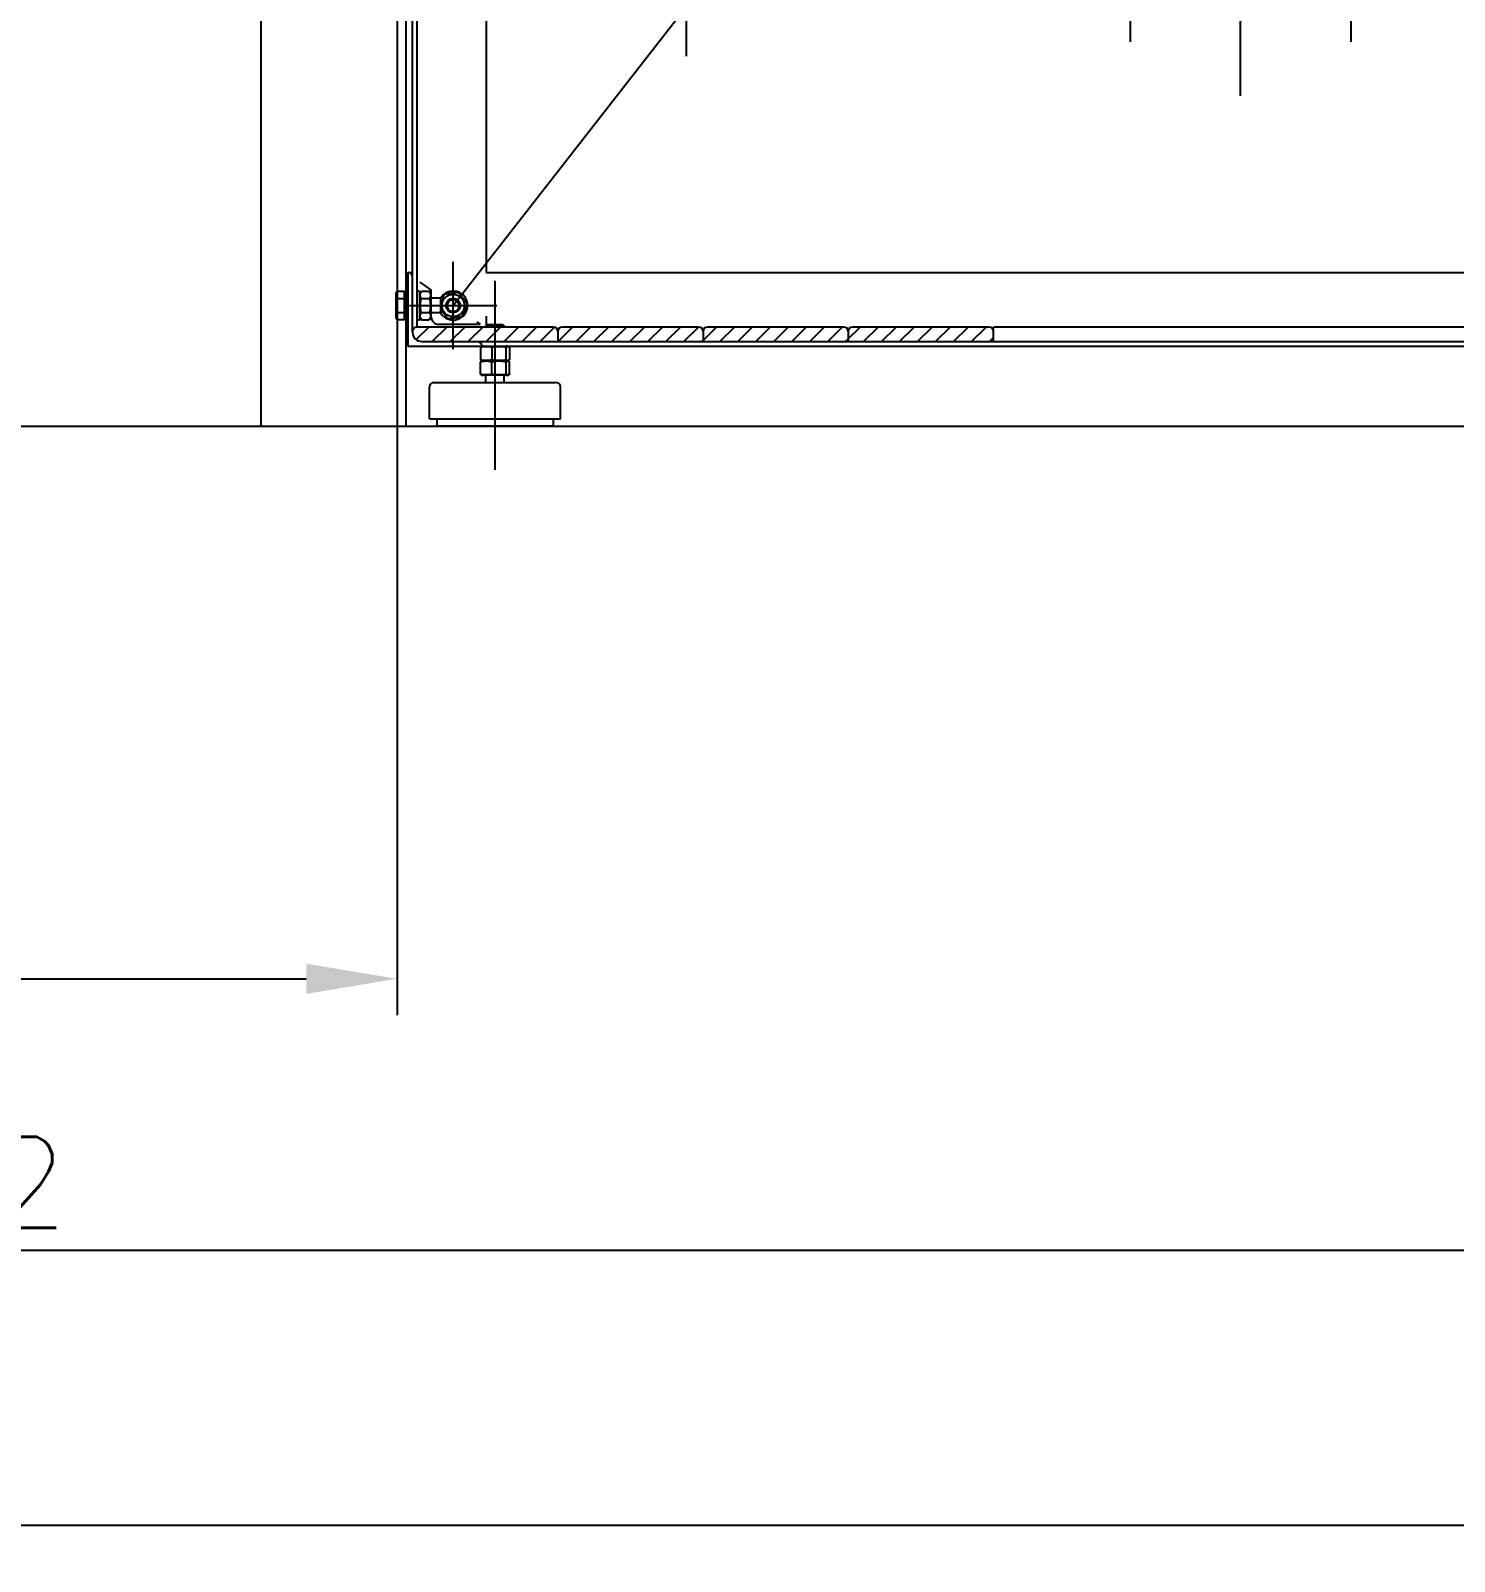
# Model space of a CAD drawing. Extents: x -24065 to -11187, y -102841 to -92978.
# Drawn here: x -14768 to -13788, y -97816 to -96763 of the extents above; entities that cross this region are included whole.
import ezdxf

# ---------------------------------------------------------------- set-up
doc = ezdxf.new("R2010")
doc.units = 0
doc.header["$LTSCALE"] = 200
doc.header["$MEASUREMENT"] = 0
doc.header["$PDMODE"] = 35
doc.header["$PDSIZE"] = 5
doc.linetypes.add('CENTER', pattern=[2, 1.25, -0.25, 0.25, -0.25])
for name, color, linetype in [('DIM', 1, 'Continuous'), ('HACH', 9, 'Continuous'), ('M3', 3, 'Continuous'), ('M4', 4, 'Continuous'), ('M5', 5, 'Continuous'), ('MC1', 8, 'CENTER')]:
    doc.layers.add(name, color=color, linetype=linetype)
doc.styles.add('ROMANS', font='romans.shx')
doc.dimstyles.new('CEMI-1. 25', dxfattribs={"dimscale": 25, "dimtxt": 2.5, "dimasz": 2.5, "dimexe": 1, "dimexo": 1, "dimtad": 1, "dimdec": 0, "dimtxsty": 'ROMANS', "dimcen": 0, "dimclrd": 1, "dimclre": 1, "dimclrt": 3, "dimadec": 0, "dimazin": 2, "dimtfac": 1, "dimtdec": 0, "dimtmove": 0, "dimatfit": 3, "dimfxl": 1.25, "dimlwd": -1, "dimlwe": -1, "dimarcsym": 1})
pattern_1 = [(45, (20243.778, 2018.793), (-6.1871843, 6.1871843), [])]

# ---------------------------------------------------------------- blocks, each defined once
blk = doc.blocks.new('iss')
at = {"layer": 'HACH'}
h = blk.add_hatch(dxfattribs=at)
h.set_pattern_fill('ANSI31', color=256, scale=70, style=0)
h.set_pattern_definition(pattern_1)
edge = h.paths.add_edge_path()
edge.add_ellipse((3558.3, -20001.7), major_axis=(0, 3), ratio=1, start_angle=0, end_angle=90)
edge.add_line((3555.3, -20001.7), (3555.3, -20002.3))
edge.add_ellipse((3561.7, -20002.3), major_axis=(-6.35, 0), ratio=1, start_angle=0, end_angle=90)
edge.add_line((3561.7, -20008.7), (3599.9, -20008.7))
edge.add_line((3599.9, -20008.7), (3655.3, -20008.7))
edge.add_line((3655.3, -20008.7), (3655.3, -20001.7))
edge.add_ellipse((3652.3, -20001.7), major_axis=(3, 0), ratio=1, start_angle=0, end_angle=90)
edge.add_line((3652.3, -19998.7), (3558.3, -19998.7))
h = blk.add_hatch(dxfattribs=at)
h.set_pattern_fill('ANSI31', color=256, scale=70, style=0)
h.set_pattern_definition(pattern_1)
edge = h.paths.add_edge_path()
edge.add_ellipse((3658.3, -20001.7), major_axis=(0, 3), ratio=1, start_angle=0, end_angle=90)
edge.add_line((3655.3, -20001.7), (3655.3, -20008.7))
edge.add_line((3655.3, -20008.7), (3755.3, -20008.7))
edge.add_line((3755.3, -20008.7), (3755.3, -20001.7))
edge.add_ellipse((3752.3, -20001.7), major_axis=(3, 0), ratio=1, start_angle=0, end_angle=90)
edge.add_line((3752.3, -19998.7), (3658.3, -19998.7))
h = blk.add_hatch(dxfattribs=at)
h.set_pattern_fill('ANSI31', color=256, scale=70, style=0)
h.set_pattern_definition(pattern_1)
edge = h.paths.add_edge_path()
edge.add_ellipse((3758.3, -20001.7), major_axis=(0, 3), ratio=1, start_angle=0, end_angle=90)
edge.add_line((3755.3, -20001.7), (3755.3, -20008.7))
edge.add_line((3755.3, -20008.7), (3855.3, -20008.7))
edge.add_line((3855.3, -20008.7), (3855.3, -20001.7))
edge.add_ellipse((3852.3, -20001.7), major_axis=(3, 0), ratio=1, start_angle=0, end_angle=90)
edge.add_line((3852.3, -19998.7), (3758.3, -19998.7))
h = blk.add_hatch(dxfattribs=at)
h.set_pattern_fill('ANSI31', color=256, scale=70, style=0)
h.set_pattern_definition(pattern_1)
edge = h.paths.add_edge_path()
edge.add_ellipse((3858.3, -20001.7), major_axis=(0, 3), ratio=1, start_angle=0, end_angle=90)
edge.add_line((3855.3, -20001.7), (3855.3, -20008.7))
edge.add_line((3855.3, -20008.7), (3955.3, -20008.7))
edge.add_line((3955.3, -20008.7), (3955.3, -20001.7))
edge.add_ellipse((3952.3, -20001.7), major_axis=(3, 0), ratio=1, start_angle=0, end_angle=90)
edge.add_line((3952.3, -19998.7), (3858.3, -19998.7))
at = {"layer": 'M3'}
for p, q in [((3555.3, -20002.3), (3555.3, -18801.9)), ((3558.5, -19998.7), (3558.5, -18801.9)), ((3606.1, -19410.8), (3606.1, -19961.1)), ((3552.1, -19961.1), (3555.3, -19961.1)), ((3552.1, -19961.1), (3552.1, -20011.9)), ((3606.1, -19961.1), (4644.5, -19961.1)), ((3560.4, -19967.8), (3568.2, -19973.3)), ((3568.2, -19976.8), (3568.2, -19973.3)), ((3544, -19975.4), (3544.8, -19974.1)), ((3544, -19992.4), (3544, -19975.4)), ((3544.8, -19974.1), (3549.8, -19974.1)), ((3544.8, -19979), (3549.8, -19979)), ((3549.8, -19993.7), (3549.8, -19974.1)), ((3550.4, -19976.2), (3549.8, -19976.2)), ((3550.4, -19993.9), (3550.4, -19973.9)), ((3550.4, -19973.9), (3552.1, -19973.9)), ((3560.2, -19973.9), (3558.5, -19973.9)), ((3560.2, -19973.9), (3560.2, -19993.9)), ((3560.2, -19976.2), (3561.4, -19974.1)), ((3561.4, -19974.1), (3566.9, -19974.1)), ((3561.4, -19979), (3566.9, -19979)), ((3568.2, -19976.2), (3566.9, -19974.1)), ((3568.2, -19991.5), (3568.2, -19976.2)), ((3574.5, -19978.9), (3568.2, -19978.9)), ((3574.5, -19978.9), (3574.5, -19988.9)), ((3575.4, -19979.8), (3574.5, -19978.9)), ((3575.4, -19979.8), (3575.4, -19988)), ((3544, -19992.4), (3544.8, -19993.7)), ((3544.8, -19988.8), (3549.8, -19988.8)), ((3549.8, -19993.7), (3544.8, -19993.7)), ((3550.4, -19991.6), (3549.8, -19991.6)), ((3550.4, -19993.9), (3552.1, -19993.9)), ((3560.2, -19993.9), (3558.5, -19993.9)), ((3560.2, -19991.5), (3561.4, -19993.7)), ((3561.4, -19988.7), (3566.9, -19988.7)), ((3561.4, -19993.7), (3566.9, -19993.7)), ((3568.2, -19991.5), (3566.9, -19993.7)), ((3574.5, -19988.9), (3568.2, -19988.9)), ((3568.2, -19991.9), (3568.2, -19991.6)), ((3575.4, -19988), (3574.5, -19988.9)), ((3606.1, -19991.1), (3606.1, -19997.5)), ((3652.3, -19998.7), (3558.3, -19998.7)), ((3602, -19997), (3573.2, -19996.9)), ((3599.5, -19995.2), (3602, -19997)), ((3606.8, -19996.9), (3605.8, -19997.9)), ((3618.5, -19997.9), (3605.8, -19997.9)), ((3605.8, -19998.7), (3605.8, -19997.9)), ((3606.8, -19996.9), (3617.5, -19996.9)), ((3617.5, -19996.9), (3618.5, -19997.9)), ((3618.5, -19998.7), (3618.5, -19997.9)), ((3655.3, -20001.7), (3655.3, -20008.7)), ((3752.3, -19998.7), (3658.3, -19998.7)), ((3755.3, -20001.7), (3755.3, -20008.7)), ((3852.3, -19998.7), (3758.3, -19998.7)), ((3855.3, -20001.7), (3855.3, -20008.7)), ((3952.3, -19998.7), (3858.3, -19998.7)), ((3955.3, -20008.7), (3955.3, -19998.7)), ((4295.3, -19998.7), (3955.3, -19998.7)), ((3552.1, -20011.9), (5042.1, -20011.9)), ((3561.7, -20008.7), (5032.6, -20008.7)), ((3602.2, -20012.5), (3602.2, -20021.2)), ((3602.5, -20012.3), (3603.1, -20012.3)), ((3602.9, -20011.7), (3602.9, -20011.9)), ((3609.1, -20012.3), (3611.1, -20012.3)), ((3609.9, -20012.5), (3609.9, -20021.2)), ((3618.7, -20012.3), (3620.1, -20012.3)), ((3619.8, -20021.2), (3619.8, -20012.5)), ((3622, -20012.5), (3622, -20021.2)), ((3602.2, -20031.2), (3602.2, -20022.5)), ((3602.5, -20021.5), (3603.1, -20021.5)), ((3603.1, -20022.3), (3602.5, -20022.3)), ((3604.3, -20021.9), (3619.9, -20021.9)), ((3609.1, -20021.5), (3611.1, -20021.5)), ((3611.1, -20022.3), (3609.1, -20022.3)), ((3609.9, -20031.2), (3609.9, -20022.5)), ((3618.7, -20021.5), (3620.1, -20021.5)), ((3620.1, -20022.3), (3618.7, -20022.3)), ((3619.8, -20031.2), (3619.8, -20022.5)), ((3622, -20031.2), (3622, -20022.5)), ((3603.1, -20031.5), (3602.5, -20031.5)), ((3619.9, -20031.9), (3604.3, -20031.9)), ((3605.8, -20036.9), (3605.8, -20031.9)), ((3611.1, -20031.5), (3609.1, -20031.5)), ((3618.5, -20036.9), (3618.5, -20031.9)), ((3620.1, -20031.5), (3618.7, -20031.5)), ((3567.1, -20061.9), (3567.1, -20039.9)), ((3570.1, -20036.9), (3654.1, -20036.9)), ((3657.1, -20061.9), (3657.1, -20039.9)), ((3567.1, -20061.9), (3657.1, -20061.9)), ((3572.1, -20061.9), (3572.1, -20066.9)), ((3652.1, -20066.9), (3572.1, -20066.9)), ((3652.1, -20061.9), (3652.1, -20066.9))]:
    blk.add_line(p, q, dxfattribs=at)
for radius in [7.65, 5, 4.08]:
    blk.add_circle((3583.3, -19983.9), radius, dxfattribs=at)
for centre, radius, start, end in [((3552.3, -19964.1), 3.05, 0, 90), ((3583.3, -19983.9), 10, 209.433, 150.567), ((3573.2, -19991.9), 5, 179.9284, 269.9284), ((3558.3, -20001.7), 3, 90, 180), ((3561.7, -20002.3), 6.35, 180, 270), ((3652.3, -20001.7), 3, 0, 90), ((3658.3, -20001.7), 3, 90, 180), ((3752.3, -20001.7), 3, 0, 90), ((3758.3, -20001.7), 3, 90, 180), ((3852.3, -20001.7), 3, 0, 90), ((3858.3, -20001.7), 3, 90, 180), ((3952.3, -20001.7), 3, 0, 90), ((3599.9, -20011.7), 3.05, 0, 90), ((3604.3, -20017.4), 5.52, 90, 104.8272), ((3619.9, -20017.4), 5.52, 75.1728, 90), ((3604.3, -20016.4), 5.52, 255.1728, 270), ((3604.3, -20027.4), 5.52, 90, 104.8272), ((3619.9, -20016.4), 5.52, 270, 284.8272), ((3619.9, -20027.4), 5.52, 75.1728, 90), ((3604.3, -20026.4), 5.52, 255.1728, 270), ((3619.9, -20026.4), 5.52, 270, 284.8272), ((3570.1, -20039.9), 3, 90, 180), ((3654.1, -20039.9), 3, 0, 90)]:
    blk.add_arc(centre, radius, start, end, dxfattribs=at)
for points, weights in [([(3544, -19976.5), (3544, -19975.4), (3544.8, -19974.1)], [1, 1.0379548493, 1]), ([(3544.8, -19979), (3544, -19977.6), (3544, -19976.5)], [1, 1.0379548493, 1]), ([(3544, -19983.9), (3544, -19981.6), (3544.8, -19979)], [1, 1.03795484931, 1]), ([(3544.8, -19988.8), (3544, -19986.1), (3544, -19983.9)], [1, 1.03795484931, 1]), ([(3561.4, -19979), (3560, -19976.6), (3561.4, -19974.1)], [1, 1.15804961504, 1]), ([(3561.4, -19988.7), (3560.1, -19983.9), (3561.4, -19979)], [1, 1.1481454356, 1]), ([(3566.9, -19974.1), (3568.4, -19976.6), (3566.9, -19979)], [1, 1.15804961504, 1]), ([(3566.9, -19979), (3568.3, -19983.9), (3566.9, -19988.7)], [1, 1.1481454356, 1]), ([(3577.1, -19976.3), (3576.2, -19978.6), (3575.4, -19980.5)], [1, 1.07006113877, 1.07385546148]), ([(3586.9, -19974.7), (3582, -19975.5), (3577.1, -19976.3)], [1, 1.15804961504, 1]), ([(3593, -19982.5), (3589.9, -19978.6), (3586.9, -19974.7)], [1, 1.15804961504, 1]), ([(3589.5, -19991.5), (3591.3, -19987), (3593, -19982.5)], [1, 1.1481454356, 1]), ([(3544, -19991.2), (3544, -19990.1), (3544.8, -19988.8)], [1, 1.0379548493, 1]), ([(3544.8, -19993.7), (3544, -19992.4), (3544, -19991.2)], [1, 1.0379548493, 1]), ([(3561.4, -19993.7), (3560, -19991.2), (3561.4, -19988.7)], [1, 1.15804961504, 1]), ([(3566.9, -19988.7), (3568.4, -19991.2), (3566.9, -19993.7)], [1, 1.15804961504, 1]), ([(3575.4, -19987.6), (3577.5, -19990.1), (3579.7, -19993)], [1.0646333274, 1.11274844828, 1]), ([(3579.7, -19993), (3584.6, -19992.2), (3589.5, -19991.5)], [1, 1.15804961504, 1]), ([(3602.5, -20012.3), (3602.4, -20012.4), (3602.2, -20012.5)], [1, 1.0017263808, 1.00001519104]), ([(3602.2, -20012.5), (3602.7, -20012.4), (3603.1, -20012.3)], [1.00001519104, 1.0017263808, 1]), ([(3609.1, -20012.3), (3609.5, -20012.4), (3609.9, -20012.5)], [1, 1.0017263808, 1.00001519104]), ([(3609.9, -20012.5), (3610.5, -20012.4), (3611.1, -20012.3)], [1.00001519104, 1.0017263808, 1]), ([(3618.7, -20012.3), (3619.2, -20012.4), (3619.8, -20012.5)], [1, 1.0017263808, 1.00001519104]), ([(3619.8, -20012.5), (3620, -20012.4), (3620.1, -20012.3)], [1.00001519104, 1.0017263808, 1]), ([(3621.8, -20012.3), (3621.9, -20012.4), (3622, -20012.5)], [1, 1.0017263808, 1.00001519104]), ([(3602.2, -20021.2), (3602.4, -20021.4), (3602.5, -20021.5)], [1.00001519104, 1.0017263808, 1]), ([(3603.1, -20021.5), (3602.7, -20021.4), (3602.2, -20021.2)], [1, 1.0017263808, 1.00001519104]), ([(3602.2, -20022.5), (3602.7, -20022.4), (3603.1, -20022.3)], [1.00001519104, 1.0017263808, 1]), ([(3602.5, -20022.3), (3602.4, -20022.4), (3602.2, -20022.5)], [1, 1.0017263808, 1.00001519104]), ([(3609.9, -20021.2), (3609.5, -20021.4), (3609.1, -20021.5)], [1.00001519104, 1.0017263808, 1]), ([(3609.1, -20022.3), (3609.5, -20022.4), (3609.9, -20022.5)], [1, 1.0017263808, 1.00001519104]), ([(3611.1, -20021.5), (3610.5, -20021.4), (3609.9, -20021.2)], [1, 1.0017263808, 1.00001519104]), ([(3609.9, -20022.5), (3610.5, -20022.4), (3611.1, -20022.3)], [1.00001519104, 1.00172638081, 1]), ([(3619.8, -20021.2), (3619.2, -20021.4), (3618.7, -20021.5)], [1.00001519104, 1.0017263808, 1]), ([(3618.7, -20022.3), (3619.2, -20022.4), (3619.8, -20022.5)], [1, 1.0017263808, 1.00001519104]), ([(3620.1, -20021.5), (3620, -20021.4), (3619.8, -20021.2)], [1, 1.0017263808, 1.00001519104]), ([(3619.8, -20022.5), (3620, -20022.4), (3620.1, -20022.3)], [1.00001519104, 1.0017263808, 1]), ([(3622, -20021.2), (3621.9, -20021.4), (3621.8, -20021.5)], [1.00001519104, 1.0017263808, 1]), ([(3621.8, -20022.3), (3621.9, -20022.4), (3622, -20022.5)], [1, 1.0017263808, 1.00001519104]), ([(3603.1, -20031.5), (3602.7, -20031.4), (3602.2, -20031.2)], [1, 1.0017263808, 1.00001519104]), ([(3602.2, -20031.2), (3602.4, -20031.4), (3602.5, -20031.5)], [1.00001519104, 1.0017263808, 1]), ([(3609.9, -20031.2), (3609.5, -20031.4), (3609.1, -20031.5)], [1.00001519104, 1.0017263808, 1]), ([(3611.1, -20031.5), (3610.5, -20031.4), (3609.9, -20031.2)], [1, 1.0017263808, 1.00001519104]), ([(3619.8, -20031.2), (3619.2, -20031.4), (3618.7, -20031.5)], [1.00001519104, 1.0017263808, 1]), ([(3620.1, -20031.5), (3620, -20031.4), (3619.8, -20031.2)], [1, 1.0017263808, 1.00001519104]), ([(3622, -20031.2), (3621.9, -20031.4), (3621.8, -20031.5)], [1.00001519104, 1.0017263808, 1])]:
    blk.add_rational_spline(points, weights, degree=2, dxfattribs=at)
for points in [[(3602.9, -20012.1), (3602.8, -20012.1), (3602.6, -20012.2), (3602.5, -20012.3)], [(3602.5, -20021.5), (3602.6, -20021.6), (3602.8, -20021.7), (3602.9, -20021.7)], [(3602.9, -20022.1), (3602.8, -20022.1), (3602.6, -20022.2), (3602.5, -20022.3)], [(3602.5, -20031.5), (3602.6, -20031.6), (3602.8, -20031.7), (3602.9, -20031.7)]]:
    blk.add_open_spline(points, degree=3, dxfattribs=at)
for points, knots in [([(3603.1, -20012.3), (3604.1, -20012.1), (3605.1, -20012), (3606.1, -20012), (3607, -20012), (3608.1, -20012.1), (3609.1, -20012.3)], [-0.3783461, -0.3783461, -0.3783461, -0.3783461, 0, 0, 0, 0.3783461, 0.3783461, 0.3783461, 0.3783461]), ([(3611.1, -20012.3), (3612.3, -20012.1), (3613.7, -20012), (3614.9, -20012), (3616.1, -20012), (3617.4, -20012.1), (3618.7, -20012.3)], [-0.3783461, -0.3783461, -0.3783461, -0.3783461, 0, 0, 0, 0.3783461, 0.3783461, 0.3783461, 0.3783461]), ([(3620.1, -20012.3), (3620.4, -20012.1), (3620.7, -20012), (3620.9, -20012), (3621.2, -20012), (3621.5, -20012.1), (3621.8, -20012.3)], [-0.3783461, -0.3783461, -0.3783461, -0.3783461, 0, 0, 0, 0.3783461, 0.3783461, 0.3783461, 0.3783461]), ([(3609.1, -20021.5), (3608.1, -20021.7), (3607, -20021.7), (3605.1, -20021.7), (3604.1, -20021.7), (3603.1, -20021.5)], [1.9783479, 1.9783479, 1.9783479, 1.9783479, 2.356694, 2.356694, 2.7350402, 2.7350402, 2.7350402, 2.7350402]), ([(3603.1, -20022.3), (3604.1, -20022.1), (3605.1, -20022), (3607, -20022), (3608.1, -20022.1), (3609.1, -20022.3)], [1.9783479, 1.9783479, 1.9783479, 1.9783479, 2.356694, 2.356694, 2.7350402, 2.7350402, 2.7350402, 2.7350402]), ([(3618.7, -20021.5), (3617.4, -20021.7), (3616.1, -20021.7), (3613.7, -20021.7), (3612.3, -20021.7), (3611.1, -20021.5)], [1.9783479, 1.9783479, 1.9783479, 1.9783479, 2.356694, 2.356694, 2.7350402, 2.7350402, 2.7350402, 2.7350402]), ([(3611.1, -20022.3), (3612.3, -20022.1), (3613.7, -20022), (3616.1, -20022), (3617.4, -20022.1), (3618.7, -20022.3)], [1.9783479, 1.9783479, 1.9783479, 1.9783479, 2.356694, 2.356694, 2.7350402, 2.7350402, 2.7350402, 2.7350402]), ([(3621.8, -20021.5), (3621.5, -20021.7), (3621.2, -20021.7), (3620.7, -20021.7), (3620.4, -20021.7), (3620.1, -20021.5)], [1.9783479, 1.9783479, 1.9783479, 1.9783479, 2.356694, 2.356694, 2.7350402, 2.7350402, 2.7350402, 2.7350402]), ([(3620.1, -20022.3), (3620.4, -20022.1), (3620.7, -20022), (3621.2, -20022), (3621.5, -20022.1), (3621.8, -20022.3)], [1.9783479, 1.9783479, 1.9783479, 1.9783479, 2.356694, 2.356694, 2.7350402, 2.7350402, 2.7350402, 2.7350402]), ([(3609.1, -20031.5), (3608.1, -20031.7), (3607, -20031.7), (3606.1, -20031.7), (3605.1, -20031.7), (3604.1, -20031.7), (3603.1, -20031.5)], [-0.3783461, -0.3783461, -0.3783461, -0.3783461, 0, 0, 0, 0.3783461, 0.3783461, 0.3783461, 0.3783461]), ([(3618.7, -20031.5), (3617.4, -20031.7), (3616.1, -20031.7), (3614.9, -20031.7), (3613.7, -20031.7), (3612.3, -20031.7), (3611.1, -20031.5)], [-0.3783461, -0.3783461, -0.3783461, -0.3783461, 0, 0, 0, 0.3783461, 0.3783461, 0.3783461, 0.3783461]), ([(3621.8, -20031.5), (3621.5, -20031.7), (3621.2, -20031.7), (3620.9, -20031.7), (3620.7, -20031.7), (3620.4, -20031.7), (3620.1, -20031.5)], [-0.3783461, -0.3783461, -0.3783461, -0.3783461, 0, 0, 0, 0.3783461, 0.3783461, 0.3783461, 0.3783461])]:
    blk.add_open_spline(points, degree=3, knots=knots, dxfattribs=at)
at = {"layer": 'MC1', "ltscale": 10}
for p, q in [((4125.3, -19839.5), (4125.3, -18458.4)), ((4125.3, -19839.5), (4125.3, -18458.4)), ((3583.2, -19983.9), (4667.1, -18595)), ((3743.9, -19812.3), (3743.9, -19095.2))]:
    blk.add_line(p, q, dxfattribs=at)
at = {"layer": 'MC1', "ltscale": 2.5}
for p, q in [((4049.3, -19742.4), (4049.3, -19802.4)), ((4201.3, -19742.4), (4201.3, -19802.4)), ((3583.2, -20013.9), (3583.2, -19953.9)), ((3612.1, -19966.9), (3612.1, -20096.9)), ((3553.3, -19983.9), (3613.3, -19983.9))]:
    blk.add_line(p, q, dxfattribs=at)
blk = doc.blocks.new('*D50')
at = {"layer": 'Defpoints', "color": 0, "transparency": 16777216}
for p in [(-14515.9, -95775), (-16730.9, -97065.7), (-14515.9, -97415.3)]:
    blk.add_point(p, dxfattribs=at)
at = {"layer": 'DIM', "color": 1, "transparency": 16777216}
for p, q in [((-14515.9, -95800), (-14515.9, -97440.3)), ((-16730.9, -97090.7), (-16730.9, -97440.3)), ((-16668.4, -97415.3), (-14578.4, -97415.3))]:
    blk.add_line(p, q, dxfattribs=at)
for points in [[(-16668.4, -97404.9), (-16668.4, -97425.7), (-16730.9, -97415.3)], [(-14578.4, -97404.9), (-14578.4, -97425.7), (-14515.9, -97415.3)]]:
    blk.add_solid(points, dxfattribs=at)
at = {"layer": 'DIM', "color": 3, "transparency": 16777216, "insert": (-15623.4, -97368.4), "char_height": 62.5, "attachment_point": 5, "style": 'ROMANS'}
blk.add_mtext('2215', dxfattribs=at)
blk = doc.blocks.new('*D52')
at = {"layer": 'Defpoints', "color": 0, "transparency": 16777216}
for p in [(-12968.4, -96773), (-16730.9, -97035), (-16730.9, -97602.2)]:
    blk.add_point(p, dxfattribs=at)
at = {"layer": 'DIM', "color": 1, "transparency": 16777216}
for p, q in [((-12968.4, -96798), (-12968.4, -97627.2)), ((-16730.9, -97060), (-16730.9, -97627.2)), ((-13030.9, -97602.2), (-16668.4, -97602.2))]:
    blk.add_line(p, q, dxfattribs=at)
for points in [[(-16668.4, -97591.8), (-16668.4, -97612.7), (-16730.9, -97602.2)], [(-13030.9, -97591.8), (-13030.9, -97612.7), (-12968.4, -97602.2)]]:
    blk.add_solid(points, dxfattribs=at)
at = {"layer": 'DIM', "color": 3, "transparency": 16777216, "insert": (-14849.7, -97555.4), "char_height": 62.5, "attachment_point": 5, "style": 'ROMANS'}
blk.add_mtext('3762', dxfattribs=at)
blk = doc.blocks.new('*D41')
at = {"layer": 'Defpoints', "color": 0, "transparency": 16777216}
for p in [(-12554.8, -97020.1), (-17531.1, -97030.4), (-12554.8, -97791.3)]:
    blk.add_point(p, dxfattribs=at)
at = {"layer": 'DIM', "color": 1, "transparency": 16777216}
for p, q in [((-12554.8, -97045.1), (-12554.8, -97816.3)), ((-17531.1, -97055.4), (-17531.1, -97816.3)), ((-17468.6, -97791.3), (-12617.3, -97791.3))]:
    blk.add_line(p, q, dxfattribs=at)
for points in [[(-17468.6, -97780.8), (-17468.6, -97801.7), (-17531.1, -97791.3)], [(-12617.3, -97780.8), (-12617.3, -97801.7), (-12554.8, -97791.3)]]:
    blk.add_solid(points, dxfattribs=at)
at = {"layer": 'DIM', "color": 3, "transparency": 16777216, "insert": (-15042.9, -97744.4), "char_height": 62.5, "attachment_point": 5, "style": 'ROMANS'}
blk.add_mtext('4976', dxfattribs=at)

msp = doc.modelspace()

# ---------------------------------------------------------------- linework, layer by layer
at = {"layer": 'M4'}
for p, q in [((-14609.7, -95405), (-14609.8, -97035.1)), ((-14509.8, -95405), (-14509.8, -97035.1))]:
    msp.add_line(p, q, dxfattribs=at)
at = {"layer": 'M5'}
msp.add_line((-23934.6, -97035), (-11187.2, -97035), dxfattribs=at)

# ---------------------------------------------------------------- block references
at = {"layer": 'DIM'}
msp.add_blockref('iss', (-18060.6, -76968.1), dxfattribs=at)

# ---------------------------------------------------------------- dimensions: what is measured, and where the dimension line sits
for base, p1, p2, picture, middle in [((-14515.9, -97415.3), (-16730.9, -97065.7), (-14515.9, -95775), '*D50', (-15623.4, -97368.4)), ((-16730.9005, -97602.247), (-12968.4236, -96772.9764), (-16730.9005, -97034.9764), '*D52', (-14849.6621, -97555.372)), ((-12554.8, -97791.3), (-17531.1, -97030.4), (-12554.8, -97020.1), '*D41', (-15042.9, -97744.4))]:
    dim = msp.add_linear_dim(base=base, p1=p1, p2=p2, dimstyle='CEMI-1. 25', dxfattribs=at)
    dim.commit()
    dim.dimension.update_dxf_attribs({"geometry": picture, "text_midpoint": middle})

doc.saveas('drawing.dxf')
